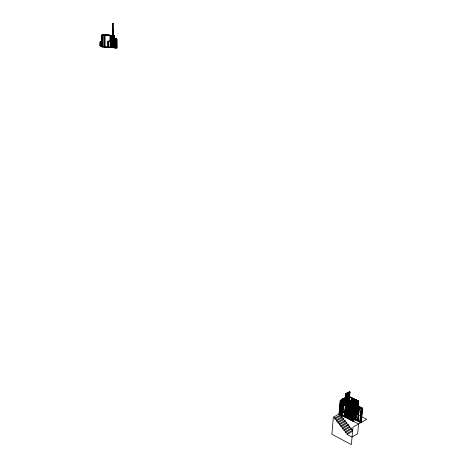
<?xml version="1.0" encoding="UTF-8"?>
<svg xmlns="http://www.w3.org/2000/svg" width="468" height="468" viewBox="0 0 468 468"><rect width="100%" height="100%" fill="white"/><g stroke="black" fill="none" stroke-linecap="round" stroke-linejoin="round"><path stroke-width="0.7" d="M113.332 33.111L113.332 29.502L113.443 33.123M113.391 47.631L113.279 32.567L113.332 47.555M113.689 47.672L113.63 32.561L113.753 47.824L113.701 38.785L114.818 38.745M113.976 39.201L114.04 35.632M114.087 39.213L113.923 35.615L114.081 47.707M114.373 39.236L114.338 35.667M114.484 39.248L114.52 35.691L113.689 35.644M114.631 39.242L114.637 35.703L114.221 35.656L114.251 47.859L115.409 47.853M115.163 47.917L115.169 38.885L116.368 38.949L116.362 47.988L116.058 47.988L115.163 47.917L115.169 38.885M115.713 47.958L115.713 38.862L115.707 47.894M116.017 38.902L116.111 47.999L116.07 38.908L116.368 38.949L116.362 47.988M116.509 48.034L116.52 38.99M116.836 39.02L116.959 48.069L116.912 39.02M339.575 413.794L333.345 417.199L331.917 434.275L351.363 444.6L352.954 427.231L366.731 419.305L355.417 413.694M334.86 419.094L334.948 418.018L340.593 414.917L340.499 415.988L334.86 419.094L336.469 419.919L342.102 416.801L342.009 417.871L336.375 420.995L337.984 421.82L343.623 418.685L342.009 417.871M336.375 420.995L336.469 419.919M337.896 422.896L343.524 419.755L345.138 420.58L339.511 423.733L337.896 422.896L337.984 421.82M348.771 393.834C349.064 394.343 347.619 392.687 348.648 395.91L340.195 400.421L339.019 414.098L358.57 424.002L357.657 433.737L352.053 437.03L347.098 434.439L347.197 433.356L352.808 430.11L351.164 429.267L345.554 432.502L347.197 433.356M339.224 413.981L340.365 400.737L340.716 400.55M339.353 413.928L339.622 410.91M339.85 408.137L340.101 405.335M340.33 402.562L340.464 401.152M340.511 400.473L353.726 406.692M339.692 412.396L339.815 411.003M340.236 406.125L340.353 404.732M348.525 396.472L340.979 400.479L339.803 414.157L347.32 410.032M339.967 413.858L341.113 400.614M340.119 413.776L341.26 400.538M339.417 424.809L345.045 421.645L346.665 422.475L341.037 425.646L339.417 424.809L339.511 423.733M340.534 413.548L341.681 400.315L341.23 400.093M340.681 413.466L341.827 400.234L341.377 400.011M354.229 401.614L354.44 399.315L346.905 403.375L345.706 416.912M348.689 413.08L351.257 414.355L351.023 416.935L349.075 415.958M349.672 403.644L351.573 404.492L350.988 411.811L352.93 412.641M353.451 418.55L361.243 422.464L362.63 408.166L342.904 398.578L342.558 398.759L342.5 399.403L362.226 409.014L362.565 408.821M342.904 398.578L341.751 412.413L342.202 412.636L343.348 399.426M342.02 410.945L342.804 401.907M342.927 400.52L343.05 399.128M340.944 426.722L346.572 423.546L348.192 424.377L342.57 427.565L340.944 426.722L341.037 425.646M343.436 400.041L342.12 415.444L342.465 415.251L343.565 402.673M342.477 428.647L348.098 425.447L349.725 426.284L344.109 429.489L342.477 428.647L342.57 427.565M344.524 405.311L345.062 405.183L344.524 405.311L345.536 393.787L349.38 391.769L349.45 392.09L345.799 394.015L346.238 394.226L345.314 404.767M344.618 405.358L345.63 393.834L349.473 391.81M343.524 419.755L343.623 418.685M345.823 393.734L344.811 405.253L345.87 394.15L349.918 392.02L349.374 399.239M345.004 405.148L345.963 394.196M346.168 394.091L345.15 405.621L346.068 394.044M345.501 404.68L346.408 394.407L349.485 392.787L348.8 401.567M349.578 392.833L346.501 394.454L344.553 416.666L344.898 416.473L346.273 400.784M346.162 400.643L345.864 404.007L346.209 400.713M346.209 400.081C347.525 393.389 344.74 402.07 347.168 399.567L347.396 397.039L346.484 397.625M346.73 394.811L346.531 397.069L347.309 396.659L347.642 394.231L347.42 396.759L346.455 397.274L346.683 394.735L347.508 394.401M347.238 397.385L346.548 397.689C346.876 400.55 346.694 399.268 346.285 399.883M346.794 394.875L347.49 394.571L346.794 394.875L346.612 396.928M344.015 430.572L349.631 427.354L351.263 428.191L345.647 431.42L344.015 430.572L344.109 429.489M345.232 416.894L346.449 403.153L353.983 399.099L349.567 401.679M345.834 416.818L345.384 416.59L346.063 408.886M346.209 407.493L346.577 403.287M345.045 421.645L345.138 420.58M346.993 399.403L347.174 397.355M347.426 394.542L347.309 396.624M345.671 415.116L345.232 416.672L346.004 416.742M345.858 413.016L346.109 410.214M346.355 407.412L346.542 405.311M345.688 416.9L345.349 417.292L345.665 417.117L346.905 403.375L346.431 403.147L346.905 403.375M347.016 403.504L345.852 416.83L345.402 416.602M347.215 402.849L348.028 394.027L348.988 393.518L348.075 394.097L347.806 396.56L348.765 396.051L349.04 393.331M346.063 416.994L348.742 418.216L346.063 416.994L347.127 405.031L354.364 400.988L356.283 401.913L356.025 404.744L353.615 406.072L353.878 403.229L351.954 402.299M347.303 403.457L347.484 401.386M347.607 400.005L347.829 396.911M346.139 416.953L346.285 414.525M346.917 407.412L347.197 404.99M347.952 397.004L347.712 399.017M348.204 394.196L347.958 396.215M347.753 399.924L347.987 397.156M347.355 406.522L348.215 396.841L347.765 396.624M347.689 404.37L348.362 396.765M353.504 406.809L353.159 407.002L351.936 420.399L352.743 420.65L353.966 407.242L340.172 400.637L348.408 396.068L358.617 400.977L357.359 414.531M347.835 404.293L348.578 396.378L348.239 396.56M348.163 401.433L348.309 399.754M348.403 398.713L348.736 396.332L348.093 404.071M348.765 396.051L348.853 393.693M345.554 432.502L345.647 431.42M347.993 404.843L346.87 417.474L346.525 417.667L348.432 396.648L348.771 396.466M346.572 423.546L346.665 422.475M348.642 401.491L349.42 392.757L345.834 394.325L350.011 392.067M348.561 403.925L349.485 392.787M348.625 404.182L348.812 402.088M348.748 404.019L349.701 392.406L349.257 392.196M348.777 404.1L348.9 402.708M348.835 404.434L349.918 392.02M348.291 403.597L348.988 403.545L349.245 400.678M349.081 404.405L349.707 396.922L349.368 397.098M352.919 406.353L348.765 408.74L349.029 405.885L347.098 404.943L349.537 403.615L351.363 404.504L350.988 407.072M348.853 408.248L349.04 406.119L348.572 413.156L351.146 414.42M349.227 404.323L349.356 402.93M348.97 409.629L349.099 408.213M349.005 409.646L349.198 408.184M349.315 406.095L351.257 407.037L350.392 414.057L351.018 407.172M349.128 409.582L349.251 408.207M348.496 418.252L348.73 415.672L351.158 414.309M348.596 418.304L348.83 415.719L346.256 414.437L346.876 407.546M348.098 425.447L348.192 424.377M350.397 402.556L350.667 401.082L351.123 401.304L351 402.696M350.544 402.48L350.667 401.082L351.117 401.304L350.52 401.164L350.977 401.386L350.854 402.778M351.018 401.509L351.333 398.046L351.673 397.864L351.234 402.714M351.088 402.989L351.526 398.139L351.866 397.958L351.427 402.808M350.514 413.993L351.363 404.504M349.45 403.767L351.462 404.551L351.199 407.4L351.503 404.533M349.631 427.354L349.725 426.284M351.322 409.003L351.515 406.885M351.351 409.014L351.614 406.856M353.059 405.306L351.708 404.761L352.825 405.545M351.948 402.404L352.31 400.204L352.761 400.427L352.574 402.515M351.275 414.584L350.778 416.965L351.17 416.853L349.619 416.309M352.059 402.989L352.182 401.597M350.877 417.017L351.076 414.461M352.427 402.591L352.767 400.427L352.31 400.204M351.099 418.866L352.246 406.189L351.901 406.382L350.69 419.767L351.035 419.568M353.246 401.866L353.498 399.087M362.63 408.166L362.285 408.359L360.898 422.657L351.813 418.094L353.042 404.545M353.439 401.959L353.673 399.473L354.13 399.69L353.937 401.772M352.03 417.977L353.241 404.639L353.586 404.451M351.164 429.267L351.263 428.191M352.416 415.97L352.609 413.864M352.925 410.354L353.118 408.242M353.246 406.838L353.439 404.732L353.785 404.545M353.375 406.879L352.117 420.714L354.446 419.193L353.293 419.843M353.556 405.657L353.785 403.182M353.574 407.254L353.896 403.463L355.961 404.451L356.183 401.866L348.923 405.838L348.087 415.35L348.824 408.371L346.876 407.429M354.147 401C355.142 400.087 353.434 398.806 354.282 399.613L353.82 399.391M353.72 407.178L353.995 403.51M353.837 407.107L352.574 420.948L354.89 419.638L356.16 405.832L353.837 407.107L340.195 400.421M353.106 417.275L353.363 414.455M353.556 412.343L353.814 409.523M354.118 407.16L352.89 420.562L339.382 413.694M354.264 407.078L353.042 420.48L352.579 420.246M354.294 406.622L354.767 405.025L354.51 407.839M353.592 416.555L353.849 413.747M354.042 411.635L354.364 408.125M354.492 406.715L354.966 405.124L353.744 418.474M353.545 418.374L353.866 414.859M354.06 412.753L354.317 409.945M354.223 406.622L354.685 406.85L353.457 420.246L352.849 420.094L353.311 420.328L354.533 406.932L354.071 406.704M353.515 406.019L356.054 404.387L353.545 405.768M356.183 401.866L348.993 406.247M354.656 411.267L355.68 400.14L356.019 399.953M354.855 411.366L355.873 400.234L356.218 400.046L355.815 404.416M355.826 402.041L355.955 400.649M354.645 417.082L354.966 413.566M355.095 412.156L355.423 408.64M355.551 407.23L355.698 405.61L353.375 406.879M355.458 408.628L355.329 411.302M355.586 407.259L356.101 402.012M355.452 409.933L355.581 408.558M354.118 410.705L356.066 411.664L355.686 414.303L355.885 411.764M355.686 414.303L355.967 411.612L354.171 412.624M356.914 406.809L355.744 419.474L355.399 419.667L356.634 406.294L356.979 406.101L355.937 419.574L355.598 419.767L356.832 406.388L357.178 406.201M356.639 414.432L357.868 401.193L358.207 401.006L358.079 402.398M354.212 413.449L356.815 414.742L358.061 401.287L358.617 400.977M356.435 420.416L354.908 419.422L352.597 420.732L339.037 413.887L339.522 413.636M357.107 412.852L357.365 410.062M357.622 407.277L357.88 404.492M357.02 414.724L358.277 401.164L348.063 396.25L358.26 401.38L358.599 401.193L348.385 396.285M357.295 413.016L357.628 409.465M357.757 408.073L358.079 404.586M358.272 402.492L358.4 401.099M359.055 407.47L357.804 420.878L358.149 420.679L359.401 407.283M361.085 408.465L359.822 421.896L360.161 421.697L361.36 408.979M361.992 408.903L360.723 422.341L361.062 422.142L362.267 409.418M345.056 405.575L346.15 394.477M345.296 404.533L346.343 394.378L344.36 416.567L344.705 416.374L345.875 403.071L345.53 403.258M340.95 407.458L341.125 406.013M341.388 403.843L341.827 400.234M353.539 415.853L353.802 413.776M354.065 411.7L354.685 406.85M347.396 397.039L347.168 399.567M346.706 416.064L344.898 417.064L345.378 416.742M347.098 434.439L352.708 431.18M354.1 421.744L350.368 419.825M351.936 420.399L352.287 420.205M352.088 420.106L351.743 420.299L352.96 406.903L353.305 406.715M354.229 413.028L355.891 412.097M352.427 414.04L348.689 416.034L352.936 413.654M356.815 414.742L357.172 414.338L356.832 414.531L354.229 413.238M352.176 417.684L351.831 417.877L360.922 422.44L361.261 422.247L353.475 418.334M351.813 418.094L352.158 417.901M348.754 415.76L351.257 414.355M354.159 412.729L356.066 411.664M354.136 412.981L355.937 411.969M348.572 413.156L350.637 413.923M362.589 408.605L362.244 408.798L342.517 399.186M345.255 416.684L346.507 415.988M345.349 417.292L346.554 416.625M348.695 408.33L352.954 405.99M355.961 404.34L353.656 405.709M348.695 408.435L353.047 406.043M348.765 408.74L353.018 406.399M349.239 406.136L349.532 405.978M354.065 403.498L356.054 404.387M353.358 407.096L353.802 406.856M353.937 406.78L355.68 405.826M353.82 407.324L356.142 406.048M356.283 401.913L348.917 405.943L347.086 405.054M348.988 406.247L356.253 402.275M340.628 413.028L346.267 409.945M340.821 413.109L342.02 412.454M343.114 411.869L346.25 410.155M339.821 413.94L346.712 410.167M351.439 402.579L354.364 400.988M345.94 403.808L347.56 402.895M345.378 405.335L346.607 404.674M348.508 403.709L348.988 403.545M347.712 404.329L348.057 404.141M345.723 403.352L346.074 403.17M347.057 403.03L348.315 402.357M347.496 402.866L346.08 403.691M346.882 403.591L354.422 399.532M346.735 400.333L347.888 399.719M346.338 400.813L347.32 400.286M343.278 402.158L343.629 401.977M348.438 402.07L348.783 401.883M347.876 396.355L348.648 395.946M340.961 400.696L348.508 396.688M349.175 397.01L349.514 396.829M346.045 394.325L349.894 392.301M346.478 394.729L347.25 394.284M346.542 394.758L347.642 394.231M111.232 47.426L111.22 35.422L111.232 47.426L112.554 47.443L112.548 35.445L110.729 35.392L110.846 47.408L110.729 35.392M112.221 47.496L112.215 35.486L112.221 47.496L113.034 47.514M112.981 47.572L113.034 23.4L112.981 47.572L113.625 47.596M113.578 47.654L114.221 47.683M113.695 47.818L114.812 47.765M104.452 46.671L101.726 46.788L101.679 34.831L106.768 34.72M104.405 46.794L102.024 46.835L102.024 34.878M102.621 46.917L102.58 34.948L102.621 46.917L104.013 46.864M108.81 34.977L104.019 35.129L104.054 47.122L107.09 47.046M104.364 47.169L108.781 47.034M110.787 47.192L108.073 47.25L108.061 41.266L110.781 41.219M110.735 47.397L111.852 47.344M100.503 42.793L99.912 42.816L99.924 45.759L101.357 45.852M101.158 45.823L100.193 45.794L100.193 41.383L100.79 41.359M99.924 45.759L101.93 45.934M101.199 42.992L101.34 45.958L101.199 42.992L101.919 42.986M100.836 41.471L101.053 45.917L100.836 41.471L101.626 41.471L101.626 45.999L101.486 41.558L102.077 41.535M111.22 41.278L108.816 41.365L108.845 47.362L111.671 47.321M114.251 38.826L115.415 38.826M102.316 34.913L102.357 46.882L102.281 34.907L107.371 34.796M111.32 47.332L111.056 35.311L111.402 35.299M111.829 35.469L111.834 47.479L111.717 35.451L112.846 35.48L112.741 47.473M345.039 417.134L345.665 417.117M113.279 32.567L113.742 32.573M113.443 29.513L113.092 29.519M112.683 23.406L112.8 47.543L112.683 23.406L113.145 23.412M109.424 35.053L104.329 35.17L104.399 47.174M104.019 35.129L104.054 47.122M104.633 35.205L104.662 47.209M114.748 38.856L114.689 47.882M110.138 41.131L107.751 41.225L107.816 47.215M108.365 41.307L108.4 47.297M100.193 41.383L100.48 45.835M110.144 47.104L105.113 47.274L105.078 35.264L109.892 35.112L109.898 41.441M112.554 47.443L112.437 35.433M345.87 394.15L346.501 394.454M347.911 396.548L348.584 396.671M354.276 401.135L356.177 401.977M351.872 402.445L353.773 403.287M351.731 404.773L352.948 405.364M346.174 400.392L342.886 398.789L342.541 398.976L362.267 408.576L362.612 408.388L347.484 401.029M342.558 398.759L362.285 408.359M342.868 399.005L344.84 399.964M354.042 404.446L355.358 405.083M350.737 403.059L355.335 405.306M360.594 407.862L361.91 408.505M351.48 404.785L352.948 405.475M340.529 400.257L340.979 400.479M340.523 400.456L353.703 406.908M353.504 407.014L353.966 407.242M349.461 406.019L351.38 406.955M357.628 409.465L357.289 409.652M346.987 407.371L348.952 408.295M353.995 410.775L355.961 411.723M346.87 407.54L348.701 408.441M353.884 413.262L355.832 414.227M353.814 413.302L355.662 414.215M355.218 413.373L356.522 414.016M346.244 414.543L348.818 415.724M341.897 412.331L342.348 412.554M339.364 413.911L351.837 420.205M340.499 415.988L342.102 416.801M333.345 417.199L334.948 418.018M100.766 45.876L100.556 42.904L100.567 45.846M340.558 400.83L339.417 414.081L339.768 413.887L340.909 400.643L340.558 400.83M341.312 401.199L340.166 414.455L340.511 414.268L341.658 401.012L341.312 401.199M341.505 401.292L340.359 414.554L340.704 414.361L341.851 401.105L341.505 401.292M343.471 402.258L342.313 415.543L342.658 415.35L343.822 402.07L343.471 402.258M347.905 404.428L346.718 417.766L347.063 417.573L348.256 404.241L347.905 404.428M349.894 405.399L348.695 418.761L349.04 418.567L350.24 405.212L349.894 405.399M350.087 405.499L348.888 418.86L349.233 418.667L350.438 405.306L350.087 405.499M352.1 406.476L350.883 419.86L351.228 419.667L352.445 406.288L352.1 406.476M355.528 405.908L354.299 419.275L354.762 419.503L355.996 406.13L355.528 405.908M358.857 407.376L357.605 420.779L357.95 420.58L359.202 407.183L358.857 407.376M361.284 408.564L360.021 421.996L360.36 421.797L361.629 408.371L361.284 408.564M352.615 400.503L352.164 400.286L352.615 400.503"/></g></svg>
